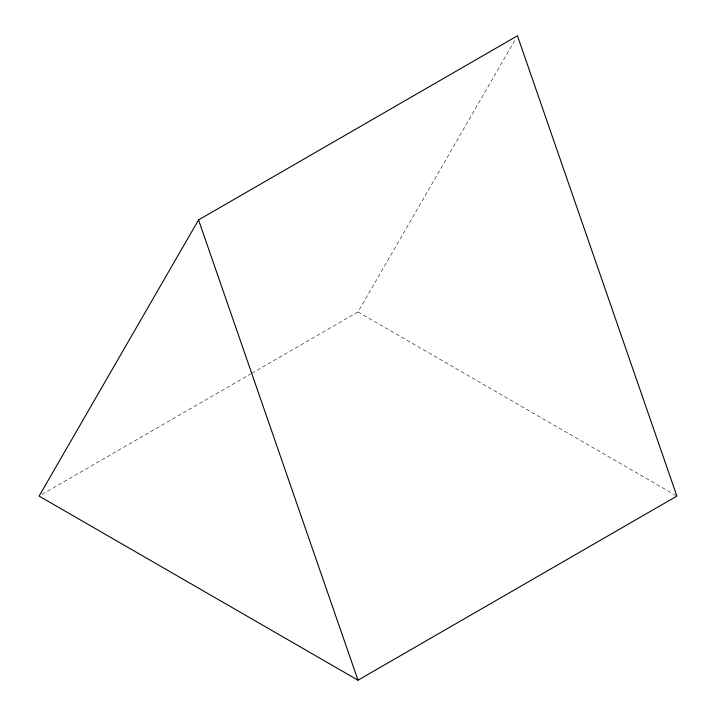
<?xml version="1.0" encoding="UTF-8"?>
<svg xmlns="http://www.w3.org/2000/svg" width="716" height="716" viewBox="0 0 716 716"><rect width="100%" height="100%" fill="white"/><g stroke="black" fill="none" stroke-linecap="round" stroke-linejoin="round"><path stroke-width="0.54" stroke-dasharray="3.58 2.69" d="M251.701 373.349L358 311.97L515.216 39.666M42.002 494.416L250.734 373.904M358 311.97L676.897 496.09"/><path stroke-width="1.07" d="M198.556 219.91L39.103 496.09L358 680.2L676.897 496.09L517.444 35.8L198.556 219.91L358 680.2"/></g></svg>
